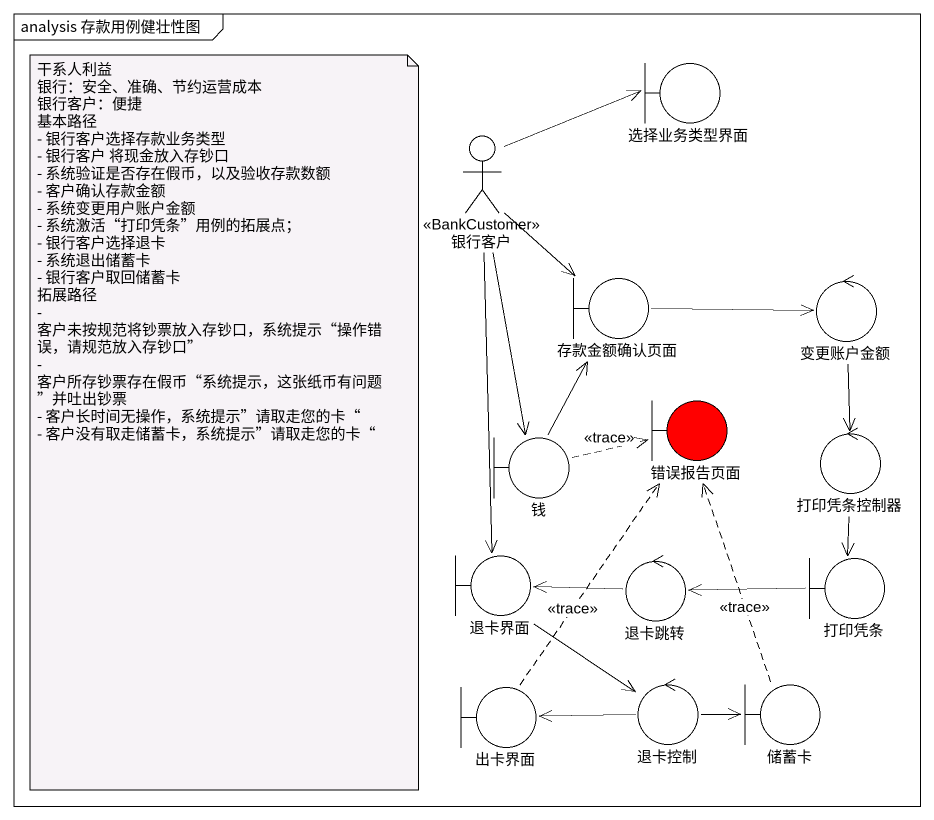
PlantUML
@startuml
mainframe analysis 存款用例健壮性图
boundary 选择业务类型界面
actor 银行客户 <<BankCustomer>>
boundary 存款金额确认页面
control 变更账户金额
boundary 错误报告页面 #FF0000
boundary 钱
control 打印凭条控制器
boundary 退卡界面
control 退卡跳转
boundary 打印凭条
boundary 出卡界面
control 退卡控制
boundary 储蓄卡
银行客户 -right-> 选择业务类型界面
银行客户 --> 存款金额确认页面
银行客户 --> 钱
银行客户 --> 退卡界面
存款金额确认页面 -right-> 变更账户金额
变更账户金额 --> 打印凭条控制器
钱 -up-> 存款金额确认页面
钱 .right.> 错误报告页面 : <<trace>>
退卡界面 --> 退卡控制
退卡跳转 -left-> 退卡界面
打印凭条 <-up- 打印凭条控制器
打印凭条 -left-> 退卡跳转
出卡界面 .up.> 错误报告页面 : <<trace>>
退卡控制 -left-> 出卡界面
退卡控制 -right-> 储蓄卡
储蓄卡 .up.> 错误报告页面 : <<trace>>
note as N1
  干系人利益
  银行：安全、准确、节约运营成本
  银行客户：便捷
  基本路径
  - 银行客户选择存款业务类型
  - 银行客户 将现金放入存钞口
  - 系统验证是否存在假币，以及验收存款数额
  - 客户确认存款金额
  - 系统变更用户账户金额
  - 系统激活“打印凭条”用例的拓展点；
  - 银行客户选择退卡
  - 系统退出储蓄卡
  - 银行客户取回储蓄卡
  拓展路径
  - 客户未按规范将钞票放入存钞口，系统提示“操作错误，请规范放入存钞口”
  - 客户所存钞票存在假币“系统提示，这张纸币有问题”并吐出钞票
  - 客户长时间无操作，系统提示”请取走您的卡“
  - 客户没有取走储蓄卡，系统提示”请取走您的卡“
end note
@enduml
